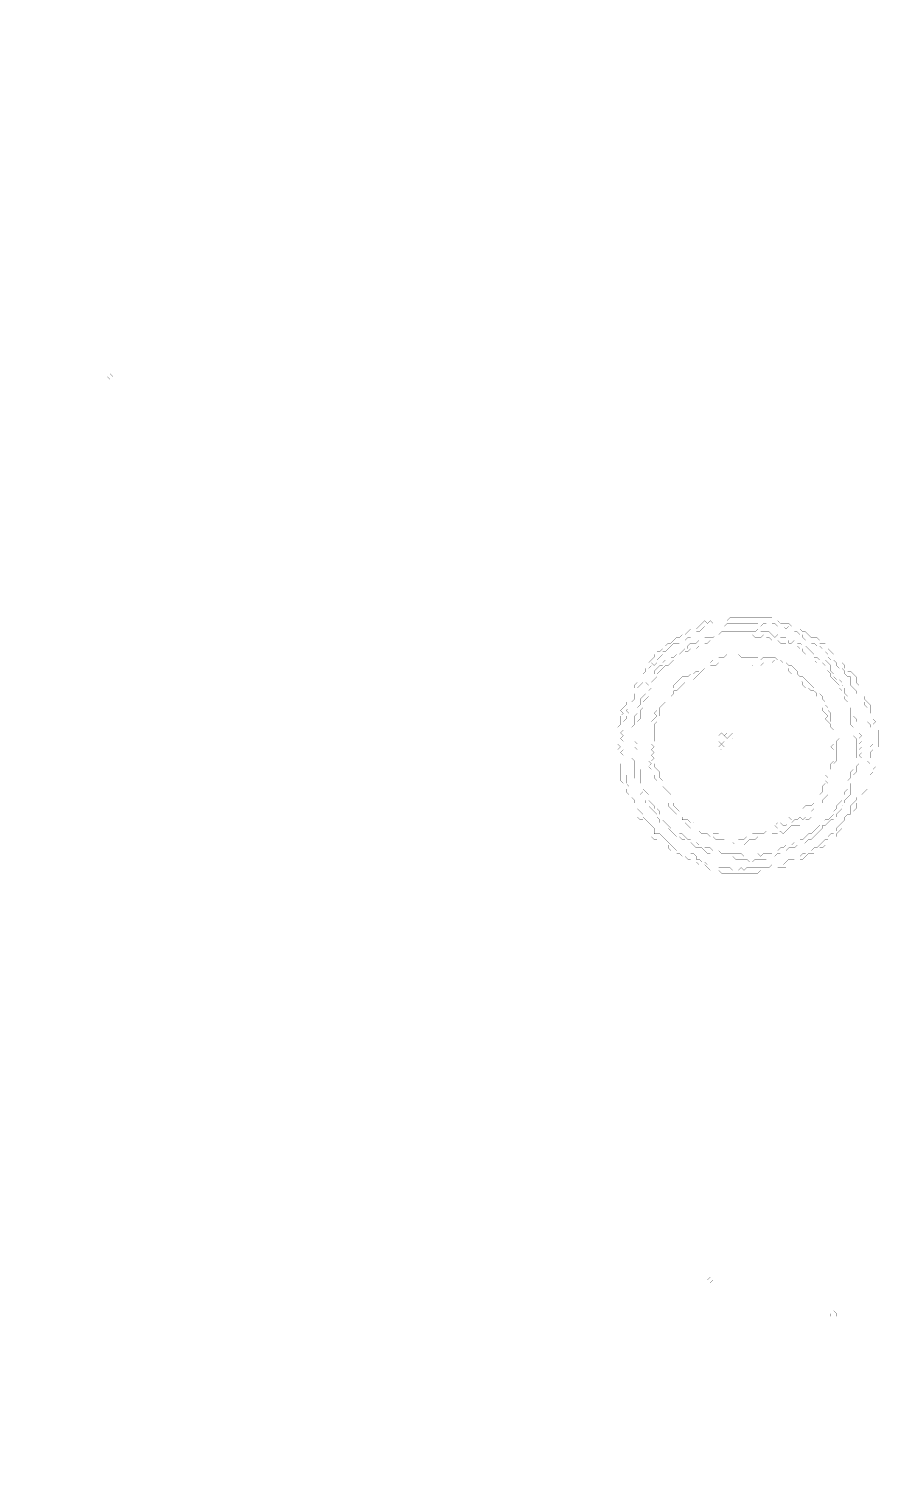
# Model space of a CAD drawing. Header units: metres. Extents: x 0 to 5001, y -5001 to 0.
# Drawn here: x 0 to 2975, y -5001 to 0 of the extents above; entities that cross this region are included whole.
import ezdxf

# ---------------------------------------------------------------- set-up
doc = ezdxf.new("R2010")
doc.units = ezdxf.units.M
for name, color, linetype in [('conductor', 1, 'Continuous'), ('dielectric', 8, 'Continuous'), ('substrate', 5, 'Continuous')]:
    doc.layers.add(name, color=color, linetype=linetype)

msp = doc.modelspace()

# ---------------------------------------------------------------- linework, layer by layer
at = {"layer": 'conductor', "const_width": 0.5}
for points in [[(2583.8, -2065.1), (2574, -2074.9), (2564.2, -2074.9), (2554.4, -2084.7), (2544.6, -2074.9), (2534.9, -2074.9), (2525.1, -2074.9), (2515.3, -2074.9), (2505.5, -2074.9), (2495.7, -2074.9), (2485.9, -2074.9), (2476.1, -2074.9), (2466.4, -2074.9), (2456.6, -2074.9), (2446.8, -2074.9), (2437, -2074.9), (2427.2, -2084.7), (2417.4, -2084.7), (2407.6, -2084.7), (2397.8, -2084.7), (2388.1, -2084.7), (2378.3, -2084.7), (2368.5, -2084.7), (2358.7, -2084.7), (2348.9, -2094.4), (2339.1, -2104.2), (2329.3, -2104.2), (2319.5, -2114), (2309.8, -2123.8), (2300, -2123.8), (2290.2, -2133.6), (2280.4, -2133.6), (2270.6, -2143.4), (2260.8, -2143.4), (2251, -2143.4), (2241.2, -2153.2), (2231.5, -2163), (2221.7, -2172.7), (2211.9, -2172.7), (2211.9, -2182.5), (2202.1, -2192.3), (2192.3, -2202.1), (2192.3, -2211.9), (2182.5, -2221.7), (2172.7, -2211.9), (2172.7, -2221.7), (2163, -2231.5), (2153.2, -2231.5), (2153.2, -2241.2), (2143.4, -2251), (2143.4, -2260.8), (2143.4, -2270.6), (2143.4, -2280.4), (2133.6, -2290.2), (2123.8, -2300), (2123.8, -2309.8), (2114, -2319.5), (2114, -2329.3), (2114, -2339.1), (2104.2, -2348.9), (2104.2, -2358.7), (2094.4, -2368.5), (2084.7, -2378.3), (2094.4, -2388.1), (2084.7, -2397.8), (2084.7, -2407.6), (2074.9, -2417.4), (2074.9, -2427.2), (2074.9, -2437), (2074.9, -2446.8), (2065.1, -2456.6), (2074.9, -2466.4), (2065.1, -2476.1), (2074.9, -2485.9), (2074.9, -2495.7), (2074.9, -2505.5), (2074.9, -2515.3), (2065.1, -2525.1), (2074.9, -2534.9), (2074.9, -2544.6), (2074.9, -2554.4), (2074.9, -2564.2), (2074.9, -2574), (2074.9, -2583.8), (2074.9, -2593.6), (2084.7, -2603.4), (2084.7, -2613.2), (2084.7, -2622.9), (2084.7, -2632.7), (2094.4, -2642.5), (2094.4, -2652.3), (2094.4, -2662.1), (2104.2, -2671.9), (2104.2, -2681.7), (2114, -2691.5), (2114, -2701.2), (2123.8, -2711), (2123.8, -2720.8), (2133.6, -2730.6), (2143.4, -2740.4), (2143.4, -2750.2), (2153.2, -2760), (2163, -2769.8), (2172.7, -2779.5), (2182.5, -2789.3), (2182.5, -2799.1), (2182.5, -2808.9), (2192.3, -2808.9), (2202.1, -2808.9), (2211.9, -2818.7), (2221.7, -2828.5), (2231.5, -2838.3), (2241.2, -2848), (2251, -2857.8), (2260.8, -2867.6), (2270.6, -2867.6), (2280.4, -2867.6), (2290.2, -2877.4), (2300, -2887.2), (2309.8, -2877.4), (2319.5, -2877.4), (2329.3, -2887.2), (2329.3, -2897), (2339.1, -2897), (2348.9, -2906.8), (2358.7, -2906.8), (2368.5, -2916.6), (2378.3, -2916.6), (2388.1, -2916.6), (2397.8, -2916.6), (2407.6, -2926.3), (2417.4, -2926.3), (2427.2, -2926.3), (2437, -2926.3), (2446.8, -2926.3), (2456.6, -2936.1), (2466.4, -2936.1), (2476.1, -2936.1), (2485.9, -2926.3), (2495.7, -2936.1), (2505.5, -2926.3), (2515.3, -2926.3), (2525.1, -2926.3), (2534.9, -2926.3), (2544.6, -2926.3), (2554.4, -2926.3), (2564.2, -2926.3), (2574, -2926.3), (2583.8, -2926.3), (2593.6, -2916.6), (2603.4, -2916.6), (2613.2, -2916.6), (2622.9, -2916.6), (2632.7, -2916.6), (2642.5, -2906.8), (2652.3, -2897), (2662.1, -2897), (2671.9, -2897), (2681.7, -2887.2), (2691.5, -2887.2), (2701.2, -2877.4), (2711, -2877.4), (2720.8, -2867.6), (2730.6, -2867.6), (2740.4, -2857.8), (2750.2, -2857.8), (2760, -2848), (2769.8, -2838.3), (2779.5, -2828.5), (2789.3, -2828.5), (2789.3, -2818.7), (2799.1, -2808.9), (2808.9, -2808.9), (2818.7, -2799.1), (2818.7, -2789.3), (2828.5, -2779.5), (2838.3, -2769.8), (2848, -2760), (2848, -2750.2), (2857.8, -2740.4), (2867.6, -2740.4), (2867.6, -2730.6), (2867.6, -2720.8), (2867.6, -2711), (2877.4, -2701.2), (2887.2, -2691.5), (2887.2, -2681.7), (2897, -2671.9), (2906.8, -2662.1), (2906.8, -2652.3), (2906.8, -2642.5), (2916.6, -2632.7), (2906.8, -2622.9), (2906.8, -2613.2), (2916.6, -2603.4), (2926.3, -2593.6), (2926.3, -2583.8), (2926.3, -2574), (2936.1, -2564.2), (2926.3, -2554.4), (2936.1, -2544.6), (2936.1, -2534.9), (2936.1, -2525.1), (2945.9, -2515.3), (2936.1, -2505.5), (2945.9, -2495.7), (2945.9, -2485.9), (2945.9, -2476.1), (2945.9, -2466.4), (2945.9, -2456.6), (2945.9, -2446.8), (2936.1, -2437), (2936.1, -2427.2), (2926.3, -2417.4), (2926.3, -2407.6), (2926.3, -2397.8), (2926.3, -2388.1), (2926.3, -2378.3), (2926.3, -2368.5), (2916.6, -2358.7), (2916.6, -2348.9), (2906.8, -2339.1), (2906.8, -2329.3), (2897, -2329.3), (2887.2, -2319.5), (2887.2, -2309.8), (2877.4, -2300), (2867.6, -2290.2), (2867.6, -2280.4), (2867.6, -2270.6), (2867.6, -2260.8), (2857.8, -2260.8), (2848, -2251), (2848, -2241.2), (2838.3, -2231.5), (2828.5, -2231.5), (2818.7, -2221.7), (2818.7, -2211.9), (2808.9, -2202.1), (2799.1, -2202.1), (2789.3, -2192.3), (2789.3, -2182.5), (2779.5, -2172.7), (2779.5, -2163), (2769.8, -2163), (2760, -2153.2), (2750.2, -2153.2), (2740.4, -2143.4), (2730.6, -2143.4), (2720.8, -2133.6), (2711, -2133.6), (2701.2, -2123.8), (2701.2, -2114), (2691.5, -2114), (2681.7, -2104.2), (2671.9, -2104.2), (2662.1, -2094.4), (2652.3, -2084.7), (2642.5, -2094.4), (2632.7, -2084.7), (2622.9, -2084.7), (2613.2, -2084.7), (2603.4, -2074.9), (2593.6, -2074.9)], [(2534.9, -2104.2), (2544.6, -2094.4), (2554.4, -2104.2), (2564.2, -2104.2), (2574, -2104.2), (2583.8, -2104.2), (2593.6, -2114), (2603.4, -2123.8), (2613.2, -2114), (2622.9, -2123.8), (2632.7, -2123.8), (2642.5, -2123.8), (2652.3, -2133.6), (2652.3, -2143.4), (2662.1, -2143.4), (2671.9, -2133.6), (2681.7, -2143.4), (2691.5, -2143.4), (2701.2, -2153.2), (2711, -2153.2), (2720.8, -2163), (2730.6, -2172.7), (2740.4, -2182.5), (2740.4, -2192.3), (2750.2, -2192.3), (2760, -2202.1), (2769.8, -2202.1), (2779.5, -2202.1), (2789.3, -2211.9), (2799.1, -2221.7), (2799.1, -2231.5), (2799.1, -2241.2), (2808.9, -2251), (2808.9, -2260.8), (2818.7, -2270.6), (2828.5, -2270.6), (2838.3, -2280.4), (2838.3, -2290.2), (2848, -2300), (2848, -2309.8), (2848, -2319.5), (2857.8, -2329.3), (2857.8, -2339.1), (2867.6, -2348.9), (2877.4, -2358.7), (2877.4, -2368.5), (2877.4, -2378.3), (2877.4, -2388.1), (2877.4, -2397.8), (2887.2, -2407.6), (2887.2, -2417.4), (2897, -2427.2), (2897, -2437), (2897, -2446.8), (2897, -2456.6), (2906.8, -2466.4), (2897, -2476.1), (2906.8, -2485.9), (2897, -2495.7), (2906.8, -2505.5), (2897, -2515.3), (2906.8, -2525.1), (2897, -2534.9), (2906.8, -2544.6), (2897, -2554.4), (2897, -2564.2), (2887.2, -2574), (2887.2, -2583.8), (2887.2, -2593.6), (2877.4, -2603.4), (2877.4, -2613.2), (2877.4, -2622.9), (2867.6, -2632.7), (2867.6, -2642.5), (2867.6, -2652.3), (2867.6, -2662.1), (2867.6, -2671.9), (2857.8, -2681.7), (2848, -2691.5), (2848, -2701.2), (2838.3, -2711), (2838.3, -2720.8), (2828.5, -2730.6), (2818.7, -2740.4), (2818.7, -2750.2), (2808.9, -2760), (2799.1, -2760), (2789.3, -2769.8), (2779.5, -2779.5), (2769.8, -2779.5), (2769.8, -2789.3), (2760, -2799.1), (2750.2, -2808.9), (2740.4, -2818.7), (2730.6, -2828.5), (2720.8, -2828.5), (2711, -2838.3), (2701.2, -2848), (2691.5, -2848), (2681.7, -2848), (2671.9, -2857.8), (2662.1, -2857.8), (2652.3, -2857.8), (2642.5, -2867.6), (2632.7, -2867.6), (2622.9, -2877.4), (2613.2, -2877.4), (2603.4, -2887.2), (2593.6, -2887.2), (2583.8, -2887.2), (2574, -2897), (2564.2, -2897), (2554.4, -2897), (2544.6, -2897), (2534.9, -2897), (2525.1, -2906.8), (2515.3, -2906.8), (2505.5, -2897), (2495.7, -2897), (2485.9, -2897), (2476.1, -2897), (2466.4, -2897), (2456.6, -2887.2), (2446.8, -2887.2), (2437, -2887.2), (2427.2, -2887.2), (2417.4, -2887.2), (2407.6, -2887.2), (2397.8, -2887.2), (2388.1, -2887.2), (2378.3, -2877.4), (2368.5, -2877.4), (2358.7, -2867.6), (2348.9, -2857.8), (2339.1, -2857.8), (2329.3, -2857.8), (2319.5, -2848), (2309.8, -2838.3), (2300, -2838.3), (2290.2, -2828.5), (2280.4, -2828.5), (2270.6, -2818.7), (2260.8, -2818.7), (2251, -2808.9), (2241.2, -2799.1), (2231.5, -2789.3), (2221.7, -2789.3), (2211.9, -2779.5), (2202.1, -2769.8), (2202.1, -2760), (2192.3, -2750.2), (2192.3, -2740.4), (2182.5, -2730.6), (2172.7, -2720.8), (2163, -2711), (2153.2, -2701.2), (2153.2, -2691.5), (2143.4, -2681.7), (2133.6, -2671.9), (2143.4, -2662.1), (2133.6, -2652.3), (2123.8, -2642.5), (2123.8, -2632.7), (2123.8, -2622.9), (2114, -2613.2), (2114, -2603.4), (2114, -2593.6), (2114, -2583.8), (2114, -2574), (2114, -2564.2), (2114, -2554.4), (2104.2, -2544.6), (2114, -2534.9), (2104.2, -2525.1), (2104.2, -2515.3), (2104.2, -2505.5), (2104.2, -2495.7), (2104.2, -2485.9), (2104.2, -2476.1), (2104.2, -2466.4), (2104.2, -2456.6), (2104.2, -2446.8), (2104.2, -2437), (2114, -2427.2), (2114, -2417.4), (2114, -2407.6), (2114, -2397.8), (2123.8, -2388.1), (2123.8, -2378.3), (2123.8, -2368.5), (2133.6, -2358.7), (2133.6, -2348.9), (2133.6, -2339.1), (2143.4, -2329.3), (2153.2, -2319.5), (2143.4, -2309.8), (2153.2, -2300), (2163, -2300), (2163, -2290.2), (2153.2, -2280.4), (2163, -2270.6), (2172.7, -2270.6), (2172.7, -2260.8), (2182.5, -2251), (2182.5, -2241.2), (2192.3, -2231.5), (2202.1, -2221.7), (2211.9, -2221.7), (2211.9, -2211.9), (2221.7, -2202.1), (2231.5, -2202.1), (2241.2, -2192.3), (2251, -2192.3), (2260.8, -2182.5), (2270.6, -2182.5), (2280.4, -2172.7), (2290.2, -2163), (2300, -2163), (2300, -2153.2), (2309.8, -2143.4), (2319.5, -2143.4), (2329.3, -2143.4), (2339.1, -2133.6), (2348.9, -2133.6), (2358.7, -2123.8), (2368.5, -2123.8), (2378.3, -2123.8), (2388.1, -2123.8), (2397.8, -2114), (2407.6, -2114), (2417.4, -2104.2), (2427.2, -2104.2), (2437, -2104.2), (2446.8, -2104.2), (2456.6, -2104.2), (2466.4, -2104.2), (2476.1, -2104.2), (2485.9, -2104.2), (2495.7, -2104.2), (2505.5, -2104.2), (2515.3, -2104.2), (2525.1, -2104.2)], [(2446.8, -2202.1), (2437, -2211.9), (2427.2, -2211.9), (2417.4, -2211.9), (2407.6, -2211.9), (2397.8, -2221.7), (2388.1, -2221.7), (2378.3, -2221.7), (2368.5, -2231.5), (2358.7, -2231.5), (2348.9, -2241.2), (2339.1, -2251), (2329.3, -2260.8), (2319.5, -2270.6), (2309.8, -2270.6), (2300, -2280.4), (2290.2, -2280.4), (2280.4, -2290.2), (2270.6, -2300), (2260.8, -2309.8), (2251, -2309.8), (2251, -2319.5), (2241.2, -2329.3), (2241.2, -2339.1), (2231.5, -2348.9), (2221.7, -2348.9), (2211.9, -2358.7), (2202.1, -2368.5), (2202.1, -2378.3), (2202.1, -2388.1), (2202.1, -2397.8), (2192.3, -2407.6), (2192.3, -2417.4), (2182.5, -2427.2), (2182.5, -2437), (2182.5, -2446.8), (2182.5, -2456.6), (2182.5, -2466.4), (2182.5, -2476.1), (2182.5, -2485.9), (2172.7, -2495.7), (2182.5, -2505.5), (2172.7, -2515.3), (2182.5, -2525.1), (2172.7, -2534.9), (2182.5, -2544.6), (2172.7, -2554.4), (2182.5, -2564.2), (2182.5, -2574), (2192.3, -2583.8), (2202.1, -2593.6), (2202.1, -2603.4), (2202.1, -2613.2), (2211.9, -2622.9), (2211.9, -2632.7), (2211.9, -2642.5), (2221.7, -2652.3), (2231.5, -2662.1), (2241.2, -2671.9), (2241.2, -2681.7), (2241.2, -2691.5), (2251, -2701.2), (2251, -2711), (2260.8, -2720.8), (2270.6, -2730.6), (2270.6, -2740.4), (2280.4, -2750.2), (2280.4, -2760), (2290.2, -2760), (2300, -2760), (2309.8, -2769.8), (2319.5, -2769.8), (2329.3, -2779.5), (2339.1, -2789.3), (2348.9, -2789.3), (2358.7, -2789.3), (2368.5, -2789.3), (2378.3, -2799.1), (2388.1, -2808.9), (2397.8, -2808.9), (2407.6, -2808.9), (2417.4, -2818.7), (2427.2, -2818.7), (2437, -2818.7), (2446.8, -2818.7), (2456.6, -2828.5), (2466.4, -2818.7), (2476.1, -2828.5), (2485.9, -2828.5), (2495.7, -2828.5), (2505.5, -2818.7), (2515.3, -2818.7), (2525.1, -2808.9), (2534.9, -2808.9), (2544.6, -2808.9), (2554.4, -2808.9), (2564.2, -2808.9), (2574, -2799.1), (2583.8, -2799.1), (2593.6, -2789.3), (2603.4, -2789.3), (2613.2, -2789.3), (2603.4, -2779.5), (2613.2, -2769.8), (2622.9, -2769.8), (2632.7, -2779.5), (2642.5, -2779.5), (2652.3, -2769.8), (2662.1, -2769.8), (2671.9, -2760), (2681.7, -2760), (2691.5, -2750.2), (2701.2, -2760), (2711, -2750.2), (2711, -2740.4), (2711, -2730.6), (2701.2, -2720.8), (2711, -2711), (2720.8, -2711), (2730.6, -2711), (2740.4, -2701.2), (2750.2, -2701.2), (2760, -2691.5), (2760, -2681.7), (2760, -2671.9), (2769.8, -2662.1), (2769.8, -2652.3), (2769.8, -2642.5), (2779.5, -2632.7), (2789.3, -2632.7), (2779.5, -2622.9), (2789.3, -2613.2), (2779.5, -2603.4), (2789.3, -2593.6), (2799.1, -2583.8), (2799.1, -2574), (2799.1, -2564.2), (2808.9, -2554.4), (2808.9, -2544.6), (2808.9, -2534.9), (2808.9, -2525.1), (2808.9, -2515.3), (2799.1, -2505.5), (2808.9, -2495.7), (2808.9, -2485.9), (2808.9, -2476.1), (2808.9, -2466.4), (2808.9, -2456.6), (2808.9, -2446.8), (2799.1, -2437), (2799.1, -2427.2), (2789.3, -2417.4), (2779.5, -2407.6), (2789.3, -2397.8), (2779.5, -2388.1), (2769.8, -2378.3), (2769.8, -2368.5), (2760, -2358.7), (2769.8, -2348.9), (2760, -2339.1), (2750.2, -2329.3), (2750.2, -2319.5), (2740.4, -2309.8), (2730.6, -2309.8), (2720.8, -2300), (2711, -2300), (2701.2, -2290.2), (2701.2, -2280.4), (2691.5, -2270.6), (2681.7, -2270.6), (2671.9, -2270.6), (2662.1, -2260.8), (2662.1, -2251), (2652.3, -2241.2), (2652.3, -2231.5), (2642.5, -2231.5), (2632.7, -2231.5), (2622.9, -2221.7), (2613.2, -2211.9), (2603.4, -2202.1), (2593.6, -2211.9), (2583.8, -2211.9), (2574, -2211.9), (2564.2, -2211.9), (2554.4, -2221.7), (2544.6, -2211.9), (2534.9, -2211.9), (2525.1, -2221.7), (2515.3, -2211.9), (2505.5, -2211.9), (2495.7, -2211.9), (2485.9, -2202.1), (2476.1, -2202.1), (2466.4, -2202.1), (2456.6, -2202.1)], [(2407.6, -2505.5), (2417.4, -2495.7), (2427.2, -2505.5), (2417.4, -2515.3)], [(2407.6, -2466.4), (2417.4, -2456.6), (2427.2, -2466.4), (2427.2, -2476.1), (2427.2, -2485.9), (2417.4, -2495.7), (2407.6, -2485.9), (2407.6, -2476.1)], [(2427.2, -2466.4), (2437, -2456.6), (2446.8, -2466.4), (2437, -2476.1)], [(2446.8, -2466.4), (2456.6, -2456.6), (2466.4, -2466.4), (2456.6, -2476.1)], [(2642.5, -2760), (2652.3, -2750.2), (2662.1, -2760), (2652.3, -2769.8)]]:
    msp.add_lwpolyline(points, close=True, dxfattribs=at)
at = {"layer": 'dielectric', "const_width": 0.5}
msp.add_lwpolyline([(2114, -2290.2)], close=True, dxfattribs=at)
at = {"layer": 'substrate', "const_width": 0.5}
msp.add_lwpolyline([(2985.1, 0), (2975.3, 0), (2965.5, 0), (2955.7, 0), (2945.9, 0), (2936.1, 0), (2926.3, 0), (2916.6, 0), (2906.8, 0), (2897, 0), (2887.2, 0), (2877.4, 0), (2867.6, 0), (2857.8, 0), (2848, 0), (2838.3, 0), (2828.5, 0), (2818.7, 0), (2808.9, 0), (2799.1, 0), (2789.3, 0), (2779.5, 0), (2769.8, 0), (2760, 0), (2750.2, 0), (2740.4, 0), (2730.6, 0), (2720.8, 0), (2711, 0), (2701.2, 0), (2691.5, 0), (2681.7, 0), (2671.9, 0), (2662.1, 0), (2652.3, 0), (2642.5, 0), (2632.7, 0), (2622.9, 0), (2613.2, 0), (2603.4, 0), (2593.6, 0), (2583.8, 0), (2574, 0), (2564.2, 0), (2554.4, 0), (2544.6, 0), (2534.9, 0), (2525.1, 0), (2515.3, 0), (2505.5, 0), (2495.7, 0), (2485.9, 0), (2476.1, 0), (2466.4, 0), (2456.6, 0), (2446.8, 0), (2437, 0), (2427.2, 0), (2417.4, 0), (2407.6, 0), (2397.8, 0), (2388.1, 0), (2378.3, 0), (2368.5, 0), (2358.7, 0), (2348.9, 0), (2339.1, 0), (2329.3, 0), (2319.5, 0), (2309.8, 0), (2300, 0), (2290.2, 0), (2280.4, 0), (2270.6, 0), (2260.8, 0), (2251, 0), (2241.2, 0), (2231.5, 0), (2221.7, 0), (2211.9, 0), (2202.1, 0), (2192.3, 0), (2182.5, 0), (2172.7, 0), (2163, 0), (2153.2, 0), (2143.4, 0), (2133.6, 0), (2123.8, 0), (2114, 0), (2104.2, 0), (2094.4, 0), (2084.7, 0), (2074.9, 0), (2065.1, 0), (2055.3, 0), (2045.5, 0), (2035.7, 0), (2025.9, 0), (2016.1, 0), (2006.4, 0), (1996.6, 0), (1986.8, 0), (1977, 0), (1967.2, 0), (1957.4, 0), (1947.6, 0), (1937.8, 0), (1928.1, 0), (1918.3, 0), (1908.5, 0), (1898.7, 0), (1888.9, 0), (1879.1, 0), (1869.3, 0), (1859.6, 0), (1849.8, 0), (1840, 0), (1830.2, 0), (1820.4, 0), (1810.6, 0), (1800.8, 0), (1791, 0), (1781.3, 0), (1771.5, 0), (1761.7, 0), (1751.9, 0), (1742.1, 0), (1732.3, 0), (1722.5, 0), (1712.7, 0), (1703, 0), (1693.2, 0), (1683.4, 0), (1673.6, 0), (1663.8, 0), (1654, 0), (1644.2, 0), (1634.4, 0), (1624.7, 0), (1614.9, 0), (1605.1, 0), (1595.3, 0), (1585.5, 0), (1575.7, 0), (1565.9, 0), (1556.2, 0), (1546.4, 0), (1536.6, 0), (1526.8, 0), (1517, 0), (1507.2, 0), (1497.4, 0), (1487.6, 0), (1477.9, 0), (1468.1, 0), (1458.3, 0), (1448.5, 0), (1438.7, 0), (1428.9, 0), (1419.1, 0), (1409.3, 0), (1399.6, 0), (1389.8, 0), (1380, 0), (1370.2, 0), (1360.4, 0), (1350.6, 0), (1340.8, 0), (1331, 0), (1321.3, 0), (1311.5, 0), (1301.7, 0), (1291.9, 0), (1282.1, 0), (1272.3, 0), (1262.5, 0), (1252.8, 0), (1243, 0), (1233.2, 0), (1223.4, 0), (1213.6, 0), (1203.8, 0), (1194, 0), (1184.2, 0), (1174.5, 0), (1164.7, 0), (1154.9, 0), (1145.1, 0), (1135.3, 0), (1125.5, 0), (1115.7, 0), (1105.9, 0), (1096.2, 0), (1086.4, 0), (1076.6, 0), (1066.8, 0), (1057, 0), (1047.2, 0), (1037.4, 0), (1027.6, 0), (1017.9, 0), (1008.1, 0), (998.3, 0), (988.5, 0), (978.7, 0), (968.9, 0), (959.1, 0), (949.3, 0), (939.6, 0), (929.8, 0), (920, 0), (910.2, 0), (900.4, 0), (890.6, 0), (880.8, 0), (871.1, 0), (861.3, 0), (851.5, 0), (841.7, 0), (831.9, 0), (822.1, 0), (812.3, 0), (802.5, 0), (792.8, 0), (783, 0), (773.2, 0), (763.4, 0), (753.6, 0), (743.8, 0), (734, 0), (724.2, 0), (714.5, 0), (704.7, 0), (694.9, 0), (685.1, 0), (675.3, 0), (665.5, 0), (655.7, 0), (645.9, 0), (636.2, 0), (626.4, 0), (616.6, 0), (606.8, 0), (597, 0), (587.2, 0), (577.4, 0), (567.7, 0), (557.9, 0), (548.1, 0), (538.3, 0), (528.5, 0), (518.7, 0), (508.9, 0), (499.1, 0), (489.4, 0), (479.6, 0), (469.8, 0), (460, 0), (450.2, 0), (440.4, 0), (430.6, 0), (420.8, 0), (411.1, 0), (401.3, 0), (391.5, 0), (381.7, 0), (371.9, 0), (362.1, 0), (352.3, 0), (342.5, 0), (332.8, 0), (323, 0), (313.2, 0), (303.4, 0), (293.6, 0), (283.8, 0), (274, 0), (264.3, 0), (254.5, 0), (244.7, 0), (234.9, 0), (225.1, 0), (215.3, 0), (205.5, 0), (195.7, 0), (186, 0), (176.2, 0), (166.4, 0), (156.6, 0), (146.8, 0), (137, 0), (127.2, 0), (117.4, 0), (107.7, 0), (97.9, 0), (88.1, 0), (78.3, 0), (68.5, 0), (58.7, 0), (48.9, 0), (39.1, 0), (29.4, 0), (19.6, 0), (9.8, 0), (0, 0), (0, -9.8), (0, -19.6), (0, -29.4), (0, -39.1), (0, -48.9), (0, -58.7), (0, -68.5), (0, -78.3), (0, -88.1), (0, -97.9), (0, -107.7), (0, -117.4), (0, -127.2), (0, -137), (0, -146.8), (0, -156.6), (0, -166.4), (0, -176.2), (0, -186), (0, -195.7), (0, -205.5), (0, -215.3), (0, -225.1), (0, -234.9), (0, -244.7), (0, -254.5), (0, -264.3), (0, -274), (0, -283.8), (0, -293.6), (0, -303.4), (0, -313.2), (0, -323), (0, -332.8), (0, -342.5), (0, -352.3), (0, -362.1), (0, -371.9), (0, -381.7), (0, -391.5), (0, -401.3), (0, -411.1), (0, -420.8), (0, -430.6), (0, -440.4), (0, -450.2), (0, -460), (0, -469.8), (0, -479.6), (0, -489.4), (0, -499.1), (0, -508.9), (0, -518.7), (0, -528.5), (0, -538.3), (0, -548.1), (0, -557.9), (0, -567.7), (0, -577.4), (0, -587.2), (0, -597), (0, -606.8), (0, -616.6), (0, -626.4), (0, -636.2), (0, -645.9), (0, -655.7), (0, -665.5), (0, -675.3), (0, -685.1), (0, -694.9), (0, -704.7), (0, -714.5), (0, -724.2), (0, -734), (0, -743.8), (0, -753.6), (0, -763.4), (0, -773.2), (0, -783), (0, -792.8), (0, -802.5), (0, -812.3), (0, -822.1), (0, -831.9), (0, -841.7), (0, -851.5), (0, -861.3), (0, -871.1), (0, -880.8), (0, -890.6), (0, -900.4), (0, -910.2), (0, -920), (0, -929.8), (0, -939.6), (0, -949.3), (0, -959.1), (0, -968.9), (0, -978.7), (0, -988.5), (0, -998.3), (0, -1008.1), (0, -1017.9), (0, -1027.6), (0, -1037.4), (0, -1047.2), (0, -1057), (0, -1066.8), (0, -1076.6), (0, -1086.4), (0, -1096.2), (0, -1105.9), (0, -1115.7), (0, -1125.5), (0, -1135.3), (0, -1145.1), (0, -1154.9), (0, -1164.7), (0, -1174.5), (0, -1184.2), (0, -1194), (0, -1203.8), (0, -1213.6), (0, -1223.4), (0, -1233.2), (0, -1243), (0, -1252.8), (0, -1262.5), (0, -1272.3), (0, -1282.1), (0, -1291.9), (0, -1301.7), (0, -1311.5), (0, -1321.3), (0, -1331), (0, -1340.8), (0, -1350.6), (0, -1360.4), (0, -1370.2), (0, -1380), (0, -1389.8), (0, -1399.6), (0, -1409.3), (0, -1419.1), (0, -1428.9), (0, -1438.7), (0, -1448.5), (0, -1458.3), (0, -1468.1), (0, -1477.9), (0, -1487.6), (0, -1497.4), (0, -1507.2), (0, -1517), (0, -1526.8), (0, -1536.6), (0, -1546.4), (0, -1556.2), (0, -1565.9), (0, -1575.7), (0, -1585.5), (0, -1595.3), (0, -1605.1), (0, -1614.9), (0, -1624.7), (0, -1634.4), (0, -1644.2), (0, -1654), (0, -1663.8), (0, -1673.6), (0, -1683.4), (0, -1693.2), (0, -1703), (0, -1712.7), (0, -1722.5), (0, -1732.3), (0, -1742.1), (0, -1751.9), (0, -1761.7), (0, -1771.5), (0, -1781.3), (0, -1791), (0, -1800.8), (0, -1810.6), (0, -1820.4), (0, -1830.2), (0, -1840), (0, -1849.8), (0, -1859.6), (0, -1869.3), (0, -1879.1), (0, -1888.9), (0, -1898.7), (0, -1908.5), (0, -1918.3), (0, -1928.1), (0, -1937.8), (0, -1947.6), (0, -1957.4), (0, -1967.2), (0, -1977), (0, -1986.8), (0, -1996.6), (0, -2006.4), (0, -2016.1), (0, -2025.9), (0, -2035.7), (0, -2045.5), (0, -2055.3), (0, -2065.1), (0, -2074.9), (0, -2084.7), (0, -2094.4), (0, -2104.2), (0, -2114), (0, -2123.8), (0, -2133.6), (0, -2143.4), (0, -2153.2), (0, -2163), (0, -2172.7), (0, -2182.5), (0, -2192.3), (0, -2202.1), (0, -2211.9), (0, -2221.7), (0, -2231.5), (0, -2241.2), (0, -2251), (0, -2260.8), (0, -2270.6), (0, -2280.4), (0, -2290.2), (0, -2300), (0, -2309.8), (0, -2319.5), (0, -2329.3), (0, -2339.1), (0, -2348.9), (0, -2358.7), (0, -2368.5), (0, -2378.3), (0, -2388.1), (0, -2397.8), (0, -2407.6), (0, -2417.4), (0, -2427.2), (0, -2437), (0, -2446.8), (0, -2456.6), (0, -2466.4), (0, -2476.1), (0, -2485.9), (0, -2495.7), (0, -2505.5), (0, -2515.3), (0, -2525.1), (0, -2534.9), (0, -2544.6), (0, -2554.4), (0, -2564.2), (0, -2574), (0, -2583.8), (0, -2593.6), (0, -2603.4), (0, -2613.2), (0, -2622.9), (0, -2632.7), (0, -2642.5), (0, -2652.3), (0, -2662.1), (0, -2671.9), (0, -2681.7), (0, -2691.5), (0, -2701.2), (0, -2711), (0, -2720.8), (0, -2730.6), (0, -2740.4), (0, -2750.2), (0, -2760), (0, -2769.8), (0, -2779.5), (0, -2789.3), (0, -2799.1), (0, -2808.9), (0, -2818.7), (0, -2828.5), (0, -2838.3), (0, -2848), (0, -2857.8), (0, -2867.6), (0, -2877.4), (0, -2887.2), (0, -2897), (0, -2906.8), (0, -2916.6), (0, -2926.3), (0, -2936.1), (0, -2945.9), (0, -2955.7), (0, -2965.5), (0, -2975.3), (0, -2985.1), (0, -2994.9), (0, -3004.6), (0, -3014.4), (0, -3024.2), (0, -3034), (0, -3043.8), (0, -3053.6), (0, -3063.4), (0, -3073.2), (0, -3082.9), (0, -3092.7), (0, -3102.5), (0, -3112.3), (0, -3122.1), (0, -3131.9), (0, -3141.7), (0, -3151.4), (0, -3161.2), (0, -3171), (0, -3180.8), (0, -3190.6), (0, -3200.4), (0, -3210.2), (0, -3220), (0, -3229.7), (0, -3239.5), (0, -3249.3), (0, -3259.1), (0, -3268.9), (0, -3278.7), (0, -3288.5), (0, -3298.3), (0, -3308), (0, -3317.8), (0, -3327.6), (0, -3337.4), (0, -3347.2), (0, -3357), (0, -3366.8), (0, -3376.6), (0, -3386.3), (0, -3396.1), (0, -3405.9), (0, -3415.7), (0, -3425.5), (0, -3435.3), (0, -3445.1), (0, -3454.8), (0, -3464.6), (0, -3474.4), (0, -3484.2), (0, -3494), (0, -3503.8), (0, -3513.6), (0, -3523.4), (0, -3533.1), (0, -3542.9), (0, -3552.7), (0, -3562.5), (0, -3572.3), (0, -3582.1), (0, -3591.9), (0, -3601.7), (0, -3611.4), (0, -3621.2), (0, -3631), (0, -3640.8), (0, -3650.6), (0, -3660.4), (0, -3670.2), (0, -3680), (0, -3689.7), (0, -3699.5), (0, -3709.3), (0, -3719.1), (0, -3728.9), (0, -3738.7), (0, -3748.5), (0, -3758.2), (0, -3768), (0, -3777.8), (0, -3787.6), (0, -3797.4), (0, -3807.2), (0, -3817), (0, -3826.8), (0, -3836.5), (0, -3846.3), (0, -3856.1), (0, -3865.9), (0, -3875.7), (0, -3885.5), (0, -3895.3), (0, -3905.1), (0, -3914.8), (0, -3924.6), (0, -3934.4), (0, -3944.2), (0, -3954), (0, -3963.8), (0, -3973.6), (0, -3983.4), (0, -3993.1), (0, -4002.9), (0, -4012.7), (0, -4022.5), (0, -4032.3), (0, -4042.1), (0, -4051.9), (0, -4061.7), (0, -4071.4), (0, -4081.2), (0, -4091), (0, -4100.8), (0, -4110.6), (0, -4120.4), (0, -4130.2), (0, -4139.9), (0, -4149.7), (0, -4159.5), (0, -4169.3), (0, -4179.1), (0, -4188.9), (0, -4198.7), (0, -4208.5), (0, -4218.2), (0, -4228), (0, -4237.8), (0, -4247.6), (0, -4257.4), (0, -4267.2), (0, -4277), (0, -4286.8), (0, -4296.5), (0, -4306.3), (0, -4316.1), (0, -4325.9), (0, -4335.7), (0, -4345.5), (0, -4355.3), (0, -4365.1), (0, -4374.8), (0, -4384.6), (0, -4394.4), (0, -4404.2), (0, -4414), (0, -4423.8), (0, -4433.6), (0, -4443.3), (0, -4453.1), (0, -4462.9), (0, -4472.7), (0, -4482.5), (0, -4492.3), (0, -4502.1), (0, -4511.9), (0, -4521.6), (0, -4531.4), (0, -4541.2), (0, -4551), (0, -4560.8), (0, -4570.6), (0, -4580.4), (0, -4590.2), (0, -4599.9), (0, -4609.7), (0, -4619.5), (0, -4629.3), (0, -4639.1), (0, -4648.9), (0, -4658.7), (0, -4668.5), (0, -4678.2), (0, -4688), (0, -4697.8), (0, -4707.6), (0, -4717.4), (0, -4727.2), (0, -4737), (0, -4746.7), (0, -4756.5), (0, -4766.3), (0, -4776.1), (0, -4785.9), (0, -4795.7), (0, -4805.5), (0, -4815.3), (0, -4825), (0, -4834.8), (0, -4844.6), (0, -4854.4), (0, -4864.2), (0, -4874), (0, -4883.8), (0, -4893.6), (0, -4903.3), (0, -4913.1), (0, -4922.9), (0, -4932.7), (0, -4942.5), (0, -4952.3), (0, -4962.1), (0, -4971.9), (0, -4981.6), (0, -4991.4), (0, -5001.2), (9.8, -5001.2), (19.6, -5001.2), (29.4, -5001.2), (39.1, -5001.2), (48.9, -5001.2), (58.7, -5001.2), (68.5, -5001.2), (78.3, -5001.2), (88.1, -5001.2), (97.9, -5001.2), (107.7, -5001.2), (117.4, -5001.2), (127.2, -5001.2), (137, -5001.2), (146.8, -5001.2), (156.6, -5001.2), (166.4, -5001.2), (176.2, -5001.2), (186, -5001.2), (195.7, -5001.2), (205.5, -5001.2), (215.3, -5001.2), (225.1, -5001.2), (234.9, -5001.2), (244.7, -5001.2), (254.5, -5001.2), (264.3, -5001.2), (274, -5001.2), (283.8, -5001.2), (293.6, -5001.2), (303.4, -5001.2), (313.2, -5001.2), (323, -5001.2), (332.8, -5001.2), (342.5, -5001.2), (352.3, -5001.2), (362.1, -5001.2), (371.9, -5001.2), (381.7, -5001.2), (391.5, -5001.2), (401.3, -5001.2), (411.1, -5001.2), (420.8, -5001.2), (430.6, -5001.2), (440.4, -5001.2), (450.2, -5001.2), (460, -5001.2), (469.8, -5001.2), (479.6, -5001.2), (489.4, -5001.2), (499.1, -5001.2), (508.9, -5001.2), (518.7, -5001.2), (528.5, -5001.2), (538.3, -5001.2), (548.1, -5001.2), (557.9, -5001.2), (567.7, -5001.2), (577.4, -5001.2), (587.2, -5001.2), (597, -5001.2), (606.8, -5001.2), (616.6, -5001.2), (626.4, -5001.2), (636.2, -5001.2), (645.9, -5001.2), (655.7, -5001.2), (665.5, -5001.2), (675.3, -5001.2), (685.1, -5001.2), (694.9, -5001.2), (704.7, -5001.2), (714.5, -5001.2), (724.2, -5001.2), (734, -5001.2), (743.8, -5001.2), (753.6, -5001.2), (763.4, -5001.2), (773.2, -5001.2), (783, -5001.2), (792.8, -5001.2), (802.5, -5001.2), (812.3, -5001.2), (822.1, -5001.2), (831.9, -5001.2), (841.7, -5001.2), (851.5, -5001.2), (861.3, -5001.2), (871.1, -5001.2), (880.8, -5001.2), (890.6, -5001.2), (900.4, -5001.2), (910.2, -5001.2), (920, -5001.2), (929.8, -5001.2), (939.6, -5001.2), (949.3, -5001.2), (959.1, -5001.2), (968.9, -5001.2), (978.7, -5001.2), (988.5, -5001.2), (998.3, -5001.2), (1008.1, -5001.2), (1017.9, -5001.2), (1027.6, -5001.2), (1037.4, -5001.2), (1047.2, -5001.2), (1057, -5001.2), (1066.8, -5001.2), (1076.6, -5001.2), (1086.4, -5001.2), (1096.2, -5001.2), (1105.9, -5001.2), (1115.7, -5001.2), (1125.5, -5001.2), (1135.3, -5001.2), (1145.1, -5001.2), (1154.9, -5001.2), (1164.7, -5001.2), (1174.5, -5001.2), (1184.2, -5001.2), (1194, -5001.2), (1203.8, -5001.2), (1213.6, -5001.2), (1223.4, -5001.2), (1233.2, -5001.2), (1243, -5001.2), (1252.8, -5001.2), (1262.5, -5001.2), (1272.3, -5001.2), (1282.1, -5001.2), (1291.9, -5001.2), (1301.7, -5001.2), (1311.5, -5001.2), (1321.3, -5001.2), (1331, -5001.2), (1340.8, -5001.2), (1350.6, -5001.2), (1360.4, -5001.2), (1370.2, -5001.2), (1380, -5001.2), (1389.8, -5001.2), (1399.6, -5001.2), (1409.3, -5001.2), (1419.1, -5001.2), (1428.9, -5001.2), (1438.7, -5001.2), (1448.5, -5001.2), (1458.3, -5001.2), (1468.1, -5001.2), (1477.9, -5001.2), (1487.6, -5001.2), (1497.4, -5001.2), (1507.2, -5001.2), (1517, -5001.2), (1526.8, -5001.2), (1536.6, -5001.2), (1546.4, -5001.2), (1556.2, -5001.2), (1565.9, -5001.2), (1575.7, -5001.2), (1585.5, -5001.2), (1595.3, -5001.2), (1605.1, -5001.2), (1614.9, -5001.2), (1624.7, -5001.2), (1634.4, -5001.2), (1644.2, -5001.2), (1654, -5001.2), (1663.8, -5001.2), (1673.6, -5001.2), (1683.4, -5001.2), (1693.2, -5001.2), (1703, -5001.2), (1712.7, -5001.2), (1722.5, -5001.2), (1732.3, -5001.2), (1742.1, -5001.2), (1751.9, -5001.2), (1761.7, -5001.2), (1771.5, -5001.2), (1781.3, -5001.2), (1791, -5001.2), (1800.8, -5001.2), (1810.6, -5001.2), (1820.4, -5001.2), (1830.2, -5001.2), (1840, -5001.2), (1849.8, -5001.2), (1859.6, -5001.2), (1869.3, -5001.2), (1879.1, -5001.2), (1888.9, -5001.2), (1898.7, -5001.2), (1908.5, -5001.2), (1918.3, -5001.2), (1928.1, -5001.2), (1937.8, -5001.2), (1947.6, -5001.2), (1957.4, -5001.2), (1967.2, -5001.2), (1977, -5001.2), (1986.8, -5001.2), (1996.6, -5001.2), (2006.4, -5001.2), (2016.1, -5001.2), (2025.9, -5001.2), (2035.7, -5001.2), (2045.5, -5001.2), (2055.3, -5001.2), (2065.1, -5001.2), (2074.9, -5001.2), (2084.7, -5001.2), (2094.4, -5001.2), (2104.2, -5001.2), (2114, -5001.2), (2123.8, -5001.2), (2133.6, -5001.2), (2143.4, -5001.2), (2153.2, -5001.2), (2163, -5001.2), (2172.7, -5001.2), (2182.5, -5001.2), (2192.3, -5001.2), (2202.1, -5001.2), (2211.9, -5001.2), (2221.7, -5001.2), (2231.5, -5001.2), (2241.2, -5001.2), (2251, -5001.2), (2260.8, -5001.2), (2270.6, -5001.2), (2280.4, -5001.2), (2290.2, -5001.2), (2300, -5001.2), (2309.8, -5001.2), (2319.5, -5001.2), (2329.3, -5001.2), (2339.1, -5001.2), (2348.9, -5001.2), (2358.7, -5001.2), (2368.5, -5001.2), (2378.3, -5001.2), (2388.1, -5001.2), (2397.8, -5001.2), (2407.6, -5001.2), (2417.4, -5001.2), (2427.2, -5001.2), (2437, -5001.2), (2446.8, -5001.2), (2456.6, -5001.2), (2466.4, -5001.2), (2476.1, -5001.2), (2485.9, -5001.2), (2495.7, -5001.2), (2505.5, -5001.2), (2515.3, -5001.2), (2525.1, -5001.2), (2534.9, -5001.2), (2544.6, -5001.2), (2554.4, -5001.2), (2564.2, -5001.2), (2574, -5001.2), (2583.8, -5001.2), (2593.6, -5001.2), (2603.4, -5001.2), (2613.2, -5001.2), (2622.9, -5001.2), (2632.7, -5001.2), (2642.5, -5001.2), (2652.3, -5001.2), (2662.1, -5001.2), (2671.9, -5001.2), (2681.7, -5001.2), (2691.5, -5001.2), (2701.2, -5001.2), (2711, -5001.2), (2720.8, -5001.2), (2730.6, -5001.2), (2740.4, -5001.2), (2750.2, -5001.2), (2760, -5001.2), (2769.8, -5001.2), (2779.5, -5001.2), (2789.3, -5001.2), (2799.1, -5001.2), (2808.9, -5001.2), (2818.7, -5001.2), (2828.5, -5001.2), (2838.3, -5001.2), (2848, -5001.2), (2857.8, -5001.2), (2867.6, -5001.2), (2877.4, -5001.2), (2887.2, -5001.2), (2897, -5001.2), (2906.8, -5001.2), (2916.6, -5001.2), (2926.3, -5001.2), (2936.1, -5001.2), (2945.9, -5001.2), (2955.7, -5001.2), (2965.5, -5001.2), (2975.3, -5001.2), (2985.1, -5001.2)], dxfattribs=at)
for points in [[(274, -1213.6), (283.8, -1203.8), (293.6, -1213.6), (283.8, -1223.4)], [(2437, -2065.1), (2446.8, -2055.3), (2456.6, -2055.3), (2466.4, -2055.3), (2476.1, -2055.3), (2485.9, -2055.3), (2495.7, -2055.3), (2505.5, -2055.3), (2515.3, -2055.3), (2525.1, -2055.3), (2534.9, -2055.3), (2544.6, -2055.3), (2554.4, -2055.3), (2564.2, -2055.3), (2574, -2055.3), (2583.8, -2055.3), (2593.6, -2055.3), (2603.4, -2065.1), (2613.2, -2065.1), (2622.9, -2074.9), (2632.7, -2074.9), (2642.5, -2074.9), (2652.3, -2074.9), (2662.1, -2084.7), (2671.9, -2084.7), (2681.7, -2094.4), (2691.5, -2094.4), (2701.2, -2104.2), (2711, -2104.2), (2720.8, -2114), (2730.6, -2123.8), (2740.4, -2123.8), (2750.2, -2123.8), (2760, -2133.6), (2760, -2143.4), (2769.8, -2143.4), (2779.5, -2143.4), (2789.3, -2153.2), (2789.3, -2163), (2799.1, -2172.7), (2808.9, -2182.5), (2818.7, -2182.5), (2828.5, -2192.3), (2838.3, -2202.1), (2838.3, -2211.9), (2848, -2221.7), (2848, -2231.5), (2857.8, -2241.2), (2867.6, -2241.2), (2877.4, -2251), (2887.2, -2260.8), (2887.2, -2270.6), (2887.2, -2280.4), (2897, -2290.2), (2897, -2300), (2897, -2309.8), (2906.8, -2319.5), (2916.6, -2329.3), (2916.6, -2339.1), (2926.3, -2348.9), (2936.1, -2358.7), (2936.1, -2368.5), (2936.1, -2378.3), (2936.1, -2388.1), (2945.9, -2397.8), (2945.9, -2407.6), (2955.7, -2417.4), (2945.9, -2427.2), (2955.7, -2437), (2965.5, -2446.8), (2965.5, -2456.6), (2965.5, -2466.4), (2965.5, -2476.1), (2965.5, -2485.9), (2965.5, -2495.7), (2965.5, -2505.5), (2955.7, -2515.3), (2955.7, -2525.1), (2955.7, -2534.9), (2955.7, -2544.6), (2955.7, -2554.4), (2955.7, -2564.2), (2955.7, -2574), (2945.9, -2583.8), (2945.9, -2593.6), (2936.1, -2603.4), (2926.3, -2603.4), (2926.3, -2613.2), (2926.3, -2622.9), (2926.3, -2632.7), (2926.3, -2642.5), (2926.3, -2652.3), (2916.6, -2662.1), (2906.8, -2671.9), (2906.8, -2681.7), (2897, -2691.5), (2887.2, -2701.2), (2887.2, -2711), (2887.2, -2720.8), (2877.4, -2730.6), (2877.4, -2740.4), (2867.6, -2750.2), (2857.8, -2760), (2848, -2769.8), (2838.3, -2779.5), (2838.3, -2789.3), (2828.5, -2799.1), (2818.7, -2808.9), (2818.7, -2818.7), (2808.9, -2828.5), (2799.1, -2838.3), (2789.3, -2848), (2779.5, -2848), (2769.8, -2857.8), (2760, -2857.8), (2750.2, -2867.6), (2740.4, -2877.4), (2730.6, -2877.4), (2720.8, -2877.4), (2711, -2887.2), (2701.2, -2897), (2691.5, -2897), (2681.7, -2906.8), (2671.9, -2906.8), (2662.1, -2906.8), (2652.3, -2916.6), (2642.5, -2926.3), (2632.7, -2926.3), (2622.9, -2926.3), (2613.2, -2926.3), (2603.4, -2936.1), (2593.6, -2936.1), (2583.8, -2936.1), (2574, -2936.1), (2564.2, -2936.1), (2554.4, -2936.1), (2544.6, -2945.9), (2534.9, -2945.9), (2525.1, -2945.9), (2515.3, -2945.9), (2505.5, -2945.9), (2495.7, -2945.9), (2485.9, -2945.9), (2476.1, -2945.9), (2466.4, -2945.9), (2456.6, -2945.9), (2446.8, -2945.9), (2437, -2945.9), (2427.2, -2945.9), (2417.4, -2945.9), (2407.6, -2936.1), (2397.8, -2936.1), (2388.1, -2936.1), (2378.3, -2936.1), (2368.5, -2926.3), (2358.7, -2916.6), (2348.9, -2916.6), (2339.1, -2916.6), (2329.3, -2906.8), (2319.5, -2906.8), (2309.8, -2897), (2300, -2897), (2290.2, -2887.2), (2280.4, -2887.2), (2270.6, -2877.4), (2260.8, -2877.4), (2251, -2867.6), (2241.2, -2867.6), (2231.5, -2857.8), (2231.5, -2848), (2221.7, -2838.3), (2211.9, -2838.3), (2202.1, -2838.3), (2192.3, -2828.5), (2182.5, -2828.5), (2172.7, -2818.7), (2172.7, -2808.9), (2163, -2799.1), (2153.2, -2789.3), (2143.4, -2779.5), (2143.4, -2769.8), (2143.4, -2760), (2133.6, -2760), (2123.8, -2750.2), (2123.8, -2740.4), (2123.8, -2730.6), (2114, -2730.6), (2104.2, -2720.8), (2104.2, -2711), (2104.2, -2701.2), (2104.2, -2691.5), (2094.4, -2681.7), (2094.4, -2671.9), (2084.7, -2662.1), (2084.7, -2652.3), (2074.9, -2642.5), (2074.9, -2632.7), (2065.1, -2622.9), (2065.1, -2613.2), (2065.1, -2603.4), (2065.1, -2593.6), (2065.1, -2583.8), (2065.1, -2574), (2065.1, -2564.2), (2055.3, -2554.4), (2055.3, -2544.6), (2055.3, -2534.9), (2055.3, -2525.1), (2055.3, -2515.3), (2065.1, -2505.5), (2055.3, -2495.7), (2055.3, -2485.9), (2055.3, -2476.1), (2055.3, -2466.4), (2055.3, -2456.6), (2055.3, -2446.8), (2055.3, -2437), (2065.1, -2427.2), (2065.1, -2417.4), (2065.1, -2407.6), (2065.1, -2397.8), (2074.9, -2388.1), (2065.1, -2378.3), (2074.9, -2368.5), (2084.7, -2358.7), (2084.7, -2348.9), (2094.4, -2339.1), (2104.2, -2329.3), (2104.2, -2319.5), (2104.2, -2309.8), (2114, -2300), (2114, -2290.2), (2123.8, -2280.4), (2123.8, -2270.6), (2123.8, -2260.8), (2133.6, -2251), (2143.4, -2241.2), (2143.4, -2231.5), (2143.4, -2221.7), (2153.2, -2211.9), (2163, -2211.9), (2172.7, -2202.1), (2182.5, -2192.3), (2182.5, -2182.5), (2192.3, -2172.7), (2202.1, -2172.7), (2211.9, -2163), (2221.7, -2163), (2221.7, -2153.2), (2231.5, -2143.4), (2241.2, -2143.4), (2251, -2133.6), (2260.8, -2123.8), (2270.6, -2123.8), (2280.4, -2114), (2290.2, -2114), (2300, -2104.2), (2309.8, -2094.4), (2319.5, -2094.4), (2329.3, -2094.4), (2339.1, -2084.7), (2348.9, -2074.9), (2358.7, -2065.1), (2368.5, -2074.9), (2378.3, -2065.1), (2388.1, -2074.9), (2397.8, -2065.1), (2407.6, -2065.1), (2417.4, -2065.1), (2427.2, -2065.1)], [(2417.4, -2114), (2407.6, -2123.8), (2397.8, -2133.6), (2388.1, -2133.6), (2378.3, -2133.6), (2368.5, -2143.4), (2358.7, -2143.4), (2348.9, -2153.2), (2339.1, -2153.2), (2329.3, -2163), (2319.5, -2163), (2309.8, -2163), (2300, -2172.7), (2290.2, -2172.7), (2280.4, -2182.5), (2270.6, -2192.3), (2260.8, -2202.1), (2251, -2202.1), (2241.2, -2211.9), (2231.5, -2221.7), (2221.7, -2221.7), (2211.9, -2231.5), (2202.1, -2241.2), (2192.3, -2251), (2192.3, -2260.8), (2182.5, -2270.6), (2172.7, -2280.4), (2172.7, -2290.2), (2172.7, -2300), (2163, -2309.8), (2163, -2319.5), (2163, -2329.3), (2153.2, -2339.1), (2143.4, -2348.9), (2143.4, -2358.7), (2143.4, -2368.5), (2133.6, -2378.3), (2133.6, -2388.1), (2133.6, -2397.8), (2133.6, -2407.6), (2123.8, -2417.4), (2123.8, -2427.2), (2123.8, -2437), (2123.8, -2446.8), (2123.8, -2456.6), (2123.8, -2466.4), (2123.8, -2476.1), (2114, -2485.9), (2123.8, -2495.7), (2114, -2505.5), (2123.8, -2515.3), (2123.8, -2525.1), (2123.8, -2534.9), (2123.8, -2544.6), (2123.8, -2554.4), (2123.8, -2564.2), (2123.8, -2574), (2133.6, -2583.8), (2133.6, -2593.6), (2133.6, -2603.4), (2133.6, -2613.2), (2133.6, -2622.9), (2133.6, -2632.7), (2143.4, -2642.5), (2143.4, -2652.3), (2153.2, -2662.1), (2163, -2671.9), (2163, -2681.7), (2163, -2691.5), (2172.7, -2701.2), (2182.5, -2711), (2182.5, -2720.8), (2192.3, -2720.8), (2202.1, -2730.6), (2202.1, -2740.4), (2211.9, -2750.2), (2211.9, -2760), (2221.7, -2769.8), (2231.5, -2779.5), (2241.2, -2789.3), (2251, -2789.3), (2260.8, -2799.1), (2270.6, -2808.9), (2280.4, -2808.9), (2290.2, -2818.7), (2300, -2828.5), (2309.8, -2828.5), (2319.5, -2838.3), (2329.3, -2838.3), (2339.1, -2848), (2348.9, -2848), (2358.7, -2857.8), (2368.5, -2857.8), (2378.3, -2857.8), (2388.1, -2867.6), (2397.8, -2867.6), (2407.6, -2867.6), (2417.4, -2877.4), (2427.2, -2877.4), (2437, -2877.4), (2446.8, -2877.4), (2456.6, -2877.4), (2466.4, -2877.4), (2476.1, -2877.4), (2485.9, -2877.4), (2495.7, -2887.2), (2505.5, -2887.2), (2515.3, -2887.2), (2525.1, -2887.2), (2534.9, -2887.2), (2544.6, -2877.4), (2554.4, -2887.2), (2564.2, -2877.4), (2574, -2877.4), (2583.8, -2877.4), (2593.6, -2877.4), (2603.4, -2867.6), (2613.2, -2867.6), (2622.9, -2857.8), (2632.7, -2857.8), (2642.5, -2848), (2652.3, -2848), (2662.1, -2848), (2671.9, -2838.3), (2681.7, -2838.3), (2691.5, -2828.5), (2701.2, -2828.5), (2711, -2818.7), (2720.8, -2808.9), (2730.6, -2808.9), (2740.4, -2799.1), (2750.2, -2789.3), (2760, -2779.5), (2769.8, -2769.8), (2779.5, -2760), (2789.3, -2760), (2799.1, -2750.2), (2808.9, -2740.4), (2808.9, -2730.6), (2818.7, -2720.8), (2818.7, -2711), (2828.5, -2701.2), (2838.3, -2691.5), (2838.3, -2681.7), (2848, -2671.9), (2848, -2662.1), (2857.8, -2652.3), (2857.8, -2642.5), (2857.8, -2632.7), (2857.8, -2622.9), (2867.6, -2613.2), (2867.6, -2603.4), (2867.6, -2593.6), (2877.4, -2583.8), (2877.4, -2574), (2877.4, -2564.2), (2877.4, -2554.4), (2887.2, -2544.6), (2887.2, -2534.9), (2887.2, -2525.1), (2887.2, -2515.3), (2887.2, -2505.5), (2887.2, -2495.7), (2887.2, -2485.9), (2887.2, -2476.1), (2877.4, -2466.4), (2877.4, -2456.6), (2877.4, -2446.8), (2877.4, -2437), (2867.6, -2427.2), (2867.6, -2417.4), (2867.6, -2407.6), (2867.6, -2397.8), (2867.6, -2388.1), (2867.6, -2378.3), (2867.6, -2368.5), (2857.8, -2358.7), (2857.8, -2348.9), (2848, -2339.1), (2848, -2329.3), (2838.3, -2319.5), (2838.3, -2309.8), (2828.5, -2300), (2828.5, -2290.2), (2818.7, -2280.4), (2808.9, -2270.6), (2799.1, -2260.8), (2799.1, -2251), (2789.3, -2241.2), (2779.5, -2231.5), (2779.5, -2221.7), (2769.8, -2211.9), (2760, -2211.9), (2750.2, -2211.9), (2740.4, -2202.1), (2730.6, -2192.3), (2720.8, -2182.5), (2711, -2182.5), (2701.2, -2172.7), (2701.2, -2163), (2691.5, -2163), (2681.7, -2153.2), (2671.9, -2153.2), (2662.1, -2153.2), (2652.3, -2153.2), (2642.5, -2143.4), (2632.7, -2143.4), (2622.9, -2143.4), (2613.2, -2133.6), (2603.4, -2133.6), (2593.6, -2133.6), (2583.8, -2123.8), (2574, -2123.8), (2564.2, -2114), (2554.4, -2123.8), (2544.6, -2123.8), (2534.9, -2123.8), (2525.1, -2114), (2515.3, -2114), (2505.5, -2114), (2495.7, -2114), (2485.9, -2114), (2476.1, -2114), (2466.4, -2114), (2456.6, -2114), (2446.8, -2114), (2437, -2114), (2427.2, -2114)], [(2427.2, -2192.3), (2437, -2182.5), (2446.8, -2182.5), (2456.6, -2182.5), (2466.4, -2182.5), (2476.1, -2182.5), (2485.9, -2192.3), (2495.7, -2192.3), (2505.5, -2192.3), (2515.3, -2192.3), (2525.1, -2192.3), (2534.9, -2192.3), (2544.6, -2192.3), (2554.4, -2202.1), (2564.2, -2192.3), (2574, -2192.3), (2583.8, -2192.3), (2593.6, -2192.3), (2603.4, -2192.3), (2613.2, -2202.1), (2622.9, -2202.1), (2632.7, -2211.9), (2642.5, -2211.9), (2652.3, -2221.7), (2662.1, -2221.7), (2671.9, -2231.5), (2681.7, -2241.2), (2681.7, -2251), (2691.5, -2260.8), (2701.2, -2260.8), (2711, -2270.6), (2720.8, -2280.4), (2730.6, -2290.2), (2740.4, -2300), (2750.2, -2300), (2760, -2309.8), (2760, -2319.5), (2769.8, -2329.3), (2769.8, -2339.1), (2779.5, -2348.9), (2779.5, -2358.7), (2789.3, -2368.5), (2789.3, -2378.3), (2799.1, -2388.1), (2799.1, -2397.8), (2799.1, -2407.6), (2799.1, -2417.4), (2808.9, -2427.2), (2808.9, -2437), (2818.7, -2437), (2828.5, -2446.8), (2828.5, -2456.6), (2828.5, -2466.4), (2828.5, -2476.1), (2818.7, -2485.9), (2818.7, -2495.7), (2818.7, -2505.5), (2818.7, -2515.3), (2818.7, -2525.1), (2818.7, -2534.9), (2818.7, -2544.6), (2818.7, -2554.4), (2808.9, -2564.2), (2808.9, -2574), (2808.9, -2583.8), (2808.9, -2593.6), (2799.1, -2603.4), (2808.9, -2613.2), (2808.9, -2622.9), (2799.1, -2632.7), (2789.3, -2642.5), (2789.3, -2652.3), (2789.3, -2662.1), (2789.3, -2671.9), (2779.5, -2681.7), (2769.8, -2691.5), (2769.8, -2701.2), (2760, -2711), (2750.2, -2720.8), (2740.4, -2720.8), (2730.6, -2730.6), (2720.8, -2720.8), (2720.8, -2730.6), (2720.8, -2740.4), (2730.6, -2750.2), (2720.8, -2760), (2711, -2760), (2701.2, -2769.8), (2691.5, -2779.5), (2681.7, -2779.5), (2671.9, -2779.5), (2662.1, -2779.5), (2652.3, -2789.3), (2642.5, -2799.1), (2632.7, -2808.9), (2622.9, -2799.1), (2613.2, -2808.9), (2603.4, -2808.9), (2593.6, -2808.9), (2583.8, -2818.7), (2574, -2818.7), (2564.2, -2818.7), (2554.4, -2818.7), (2544.6, -2818.7), (2534.9, -2828.5), (2525.1, -2828.5), (2515.3, -2828.5), (2505.5, -2838.3), (2495.7, -2848), (2485.9, -2848), (2476.1, -2848), (2466.4, -2848), (2456.6, -2838.3), (2446.8, -2838.3), (2437, -2838.3), (2427.2, -2828.5), (2417.4, -2828.5), (2407.6, -2828.5), (2397.8, -2828.5), (2388.1, -2818.7), (2378.3, -2818.7), (2368.5, -2808.9), (2358.7, -2808.9), (2348.9, -2808.9), (2339.1, -2799.1), (2329.3, -2799.1), (2319.5, -2789.3), (2309.8, -2789.3), (2300, -2779.5), (2290.2, -2769.8), (2280.4, -2769.8), (2270.6, -2760), (2260.8, -2750.2), (2260.8, -2740.4), (2251, -2730.6), (2241.2, -2720.8), (2231.5, -2711), (2231.5, -2701.2), (2221.7, -2691.5), (2221.7, -2681.7), (2221.7, -2671.9), (2211.9, -2662.1), (2202.1, -2652.3), (2192.3, -2642.5), (2192.3, -2632.7), (2192.3, -2622.9), (2182.5, -2613.2), (2182.5, -2603.4), (2172.7, -2593.6), (2172.7, -2583.8), (2163, -2574), (2172.7, -2564.2), (2163, -2554.4), (2163, -2544.6), (2163, -2534.9), (2163, -2525.1), (2163, -2515.3), (2163, -2505.5), (2163, -2495.7), (2163, -2485.9), (2163, -2476.1), (2163, -2466.4), (2163, -2456.6), (2172.7, -2446.8), (2172.7, -2437), (2172.7, -2427.2), (2172.7, -2417.4), (2182.5, -2407.6), (2192.3, -2397.8), (2182.5, -2388.1), (2192.3, -2378.3), (2192.3, -2368.5), (2192.3, -2358.7), (2202.1, -2348.9), (2211.9, -2339.1), (2221.7, -2329.3), (2231.5, -2319.5), (2241.2, -2309.8), (2251, -2300), (2251, -2290.2), (2260.8, -2280.4), (2270.6, -2270.6), (2280.4, -2260.8), (2290.2, -2260.8), (2300, -2260.8), (2309.8, -2251), (2319.5, -2251), (2329.3, -2241.2), (2339.1, -2241.2), (2348.9, -2231.5), (2358.7, -2221.7), (2368.5, -2211.9), (2378.3, -2211.9), (2388.1, -2202.1), (2397.8, -2202.1), (2407.6, -2192.3), (2417.4, -2192.3)], [(2368.5, -4365.1), (2378.3, -4355.3), (2388.1, -4365.1), (2378.3, -4374.8)], [(2799.1, -4482.5), (2808.9, -4472.7), (2818.7, -4482.5), (2818.7, -4492.3), (2808.9, -4502.1), (2799.1, -4492.3)]]:
    msp.add_lwpolyline(points, close=True, dxfattribs=at)

doc.saveas('drawing.dxf')
